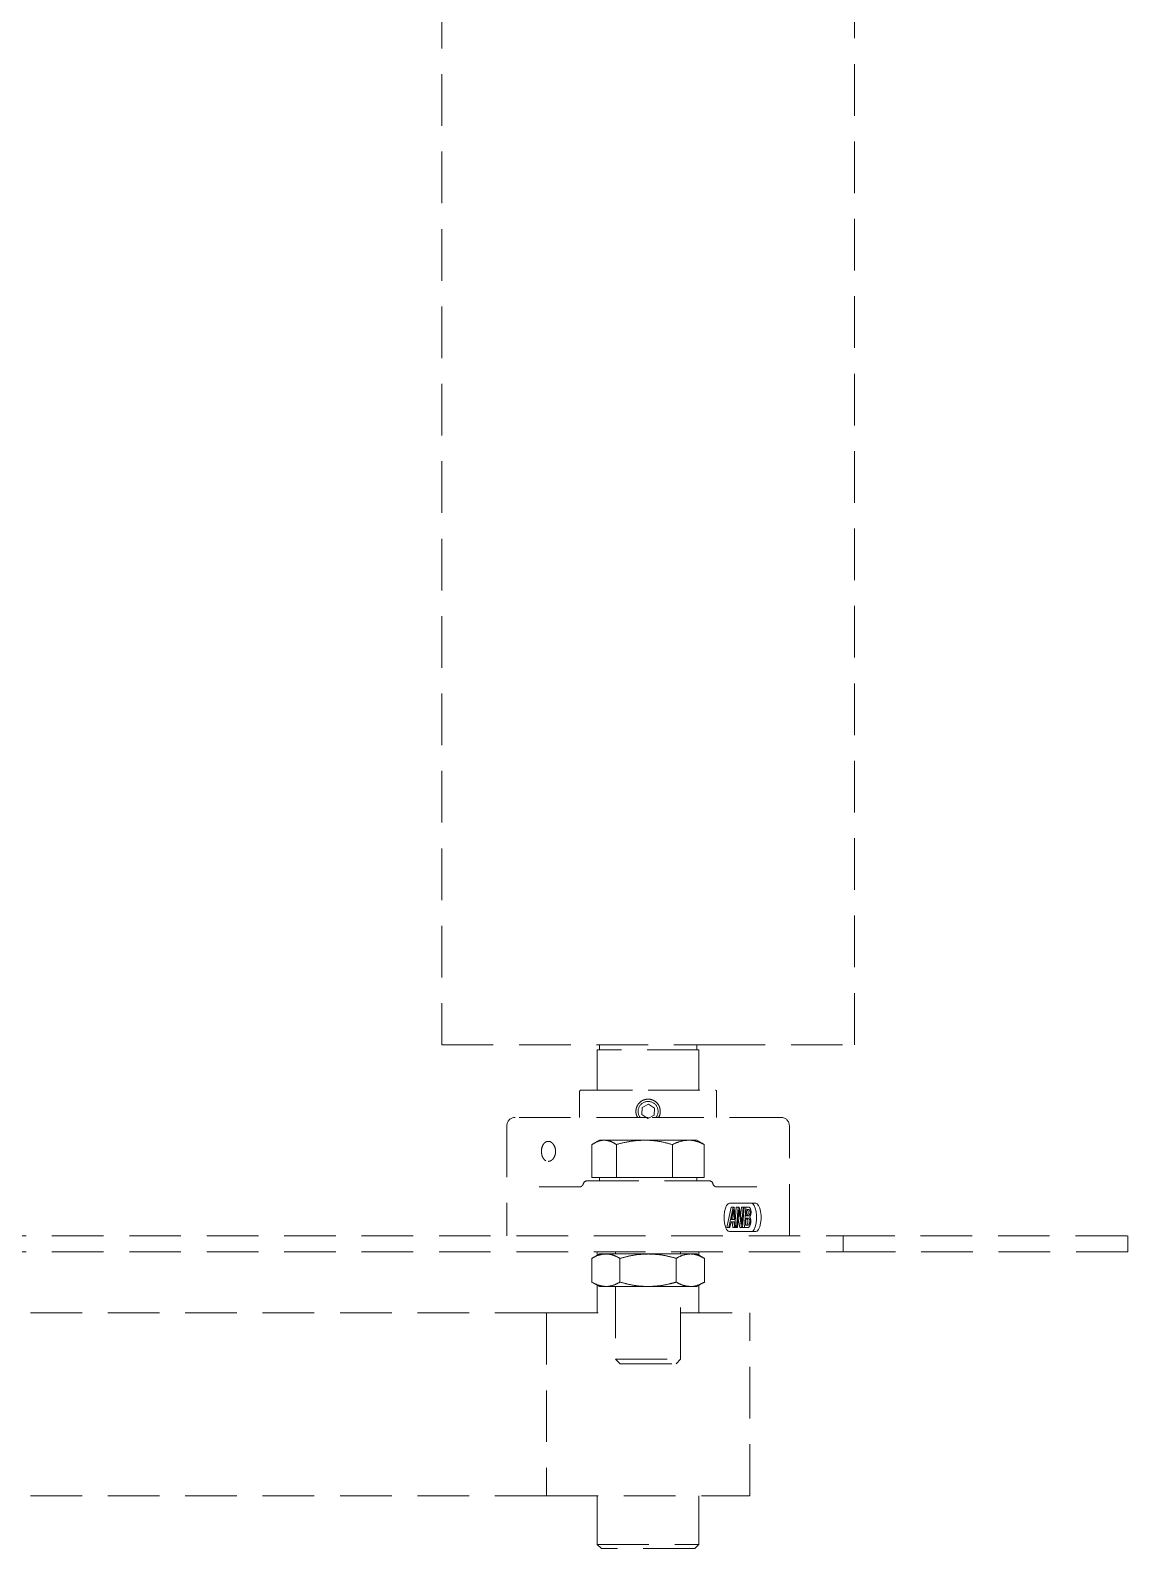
# Model space of a CAD drawing. Header units: millimetres. Extents: x 5227 to 261376, y 53707 to 123566.
# Drawn here: x 94772.3 to 95042.3, y 106796.5 to 107170.1 of the extents above; entities that cross this region are included whole.
import ezdxf

# ---------------------------------------------------------------- set-up
doc = ezdxf.new("R2010")
doc.units = ezdxf.units.MM
doc.linetypes.add('HIDDEN', pattern=[9.525, 6.35, -3.175])
doc.layers.get('0').update_dxf_attribs({"lineweight": 0})
doc.layers.add('PV_DIMENTION_SECOND_ROMANS', color=7, linetype='Continuous', lineweight=0)

# ---------------------------------------------------------------- blocks, each defined once
blk = doc.blocks.new('5251YJ5ET1M5TU')
at = {"color": 252, "linetype": 'HIDDEN', "lineweight": 0, "ltscale": 2}
for p, q in [((52246.59, 114403.35), (52246.59, 109897.35)), ((52348.19, 109897.35), (52348.19, 114403.35)), ((52246.59, 109897.35), (52313.51, 109897.35)), ((52285.44, 109897.22), (52285.44, 109896.18)), ((52309.34, 109896.18), (52309.34, 109897.22)), ((52313.51, 109897.35), (52348.19, 109897.35)), ((52284.89, 109896.05), (52284.89, 109886.15)), ((52285.53, 109896.05), (52284.89, 109896.05)), ((52309.89, 109896.05), (52285.53, 109896.05)), ((52309.89, 109886.15), (52309.89, 109896.05)), ((52280.54, 109885.85), (52280.54, 109879.45)), ((52314.24, 109879.45), (52314.24, 109885.85)), ((52295.92, 109881.88), (52297.46, 109882.68)), ((52298.92, 109881.75), (52297.46, 109882.68)), ((52297.86, 109883.91), (52297.51, 109883.95)), ((52295.92, 109881.88), (52295.85, 109880.15)), ((52295.85, 109880.15), (52297.31, 109879.22)), ((52298.85, 109880.02), (52297.31, 109879.22)), ((52297.38, 109879.45), (52297.39, 109879.45)), ((52298.92, 109881.75), (52298.85, 109880.02)), ((52262.64, 109877.45), (52262.64, 109850.35)), ((52332.14, 109850.35), (52332.14, 109877.45)), ((52283.57, 109864.65), (52283.57, 109872.78)), ((52285.39, 109873.85), (52284.07, 109873.09)), ((52286.57, 109873.85), (52285.39, 109873.85)), ((52296.49, 109873.85), (52286.57, 109873.85)), ((52289.58, 109864.65), (52289.58, 109872.78)), ((52307.3, 109873.85), (52296.49, 109873.85)), ((52303.4, 109864.65), (52303.4, 109872.78)), ((52309.39, 109873.85), (52307.3, 109873.85)), ((52310.7, 109873.09), (52309.39, 109873.85)), ((52311.2, 109872.78), (52310.69, 109873.1)), ((52311.2, 109864.65), (52311.2, 109872.78)), ((52286.57, 109864.65), (52283.57, 109864.65)), ((52285.39, 109864.65), (52285.39, 109863.85)), ((52289.58, 109864.65), (52286.57, 109864.65)), ((52296.49, 109864.65), (52289.58, 109864.65)), ((52303.4, 109864.65), (52296.49, 109864.65)), ((52307.3, 109864.65), (52303.4, 109864.65)), ((52311.2, 109864.65), (52307.3, 109864.65)), ((52309.39, 109863.85), (52309.39, 109864.65)), ((52280.45, 109862.35), (52270.62, 109862.35)), ((52280.5, 109862.34), (52280.45, 109862.35)), ((52281.4, 109863.04), (52281.41, 109863.02)), ((52313.36, 109863.02), (52313.37, 109863.04)), ((52314.32, 109862.35), (52314.28, 109862.34)), ((52324.16, 109862.35), (52314.32, 109862.35)), ((52317.83, 109857.35), (52316.76, 109852.35)), ((52317.22, 109852.35), (52318.3, 109857.35)), ((52317.43, 109858.35), (52323.87, 109858.35)), ((52317.83, 109857.35), (52318.3, 109857.35)), ((52318.3, 109857.35), (52318.6, 109857.35)), ((52318.6, 109857.35), (52318.91, 109852.35)), ((52319.09, 109857.35), (52318.81, 109853.87)), ((52319.09, 109857.35), (52319.55, 109857.35)), ((52319.16, 109852.35), (52319.55, 109857.35)), ((52319.55, 109857.35), (52319.82, 109857.35)), ((52319.82, 109857.35), (52320.13, 109855.48)), ((52320.33, 109857.35), (52320.16, 109855.29)), ((52320.79, 109857.35), (52320.33, 109857.35)), ((52320.56, 109854.42), (52320.79, 109857.35)), ((52321.04, 109857.35), (52320.64, 109852.35)), ((52320.79, 109857.35), (52321.04, 109857.35)), ((52321.04, 109857.35), (52321.46, 109857.35)), ((52321.07, 109852.35), (52321.46, 109857.35)), ((52321.46, 109857.35), (52322.07, 109857.35)), ((52321.67, 109856.78), (52321.55, 109855.21)), ((52322.09, 109856.78), (52321.67, 109856.78)), ((52317.22, 109852.35), (52316.76, 109852.35)), ((52317.5, 109852.35), (52317.22, 109852.35)), ((52317.81, 109853.79), (52317.5, 109852.35)), ((52318.57, 109853.79), (52317.81, 109853.79)), ((52318.23, 109855.79), (52317.91, 109854.31)), ((52317.91, 109854.31), (52318.54, 109854.31)), ((52318.08, 109854.31), (52318.04, 109854.92)), ((52318.11, 109853.79), (52318.2, 109852.35)), ((52318.66, 109852.35), (52318.2, 109852.35)), ((52318.54, 109854.31), (52318.47, 109855.56)), ((52318.66, 109852.35), (52318.57, 109853.79)), ((52318.91, 109852.35), (52318.66, 109852.35)), ((52319.16, 109852.35), (52318.91, 109852.35)), ((52319.4, 109852.35), (52319.16, 109852.35)), ((52319.64, 109855.4), (52319.4, 109852.35)), ((52319.58, 109854.55), (52319.93, 109852.35)), ((52320.39, 109852.35), (52319.93, 109855.24)), ((52320.39, 109852.35), (52319.93, 109852.35)), ((52320.64, 109852.35), (52320.39, 109852.35)), ((52321.07, 109852.35), (52320.64, 109852.35)), ((52322.01, 109852.35), (52321.07, 109852.35)), ((52321.5, 109854.65), (52321.36, 109852.92)), ((52321.36, 109852.92), (52321.81, 109852.92)), ((52322, 109854.65), (52321.5, 109854.65)), ((52321.55, 109855.21), (52321.95, 109855.21)), ((52322.05, 109852.95), (52321.59, 109852.95)), ((51922.09, 109850.35), (52345.39, 109850.35)), ((52323.87, 109851.35), (52317.43, 109851.35)), ((52345.39, 109846.35), (52345.39, 109850.35)), ((52345.39, 109850.35), (52415.39, 109850.35)), ((52415.39, 109850.35), (52415.39, 109846.35)), ((51922.09, 109846.35), (52345.39, 109846.35)), ((52285.39, 109845.85), (52283.53, 109844.78)), ((52283.53, 109844.78), (52283.53, 109838.92)), ((52284.89, 109846.35), (52284.89, 109845.56)), ((52286.99, 109845.85), (52285.39, 109845.85)), ((52297.39, 109845.85), (52286.99, 109845.85)), ((52289.39, 109846.35), (52289.39, 109845.85)), ((52290.46, 109844.78), (52290.46, 109838.92)), ((52307.78, 109845.85), (52297.39, 109845.85)), ((52304.31, 109844.78), (52304.31, 109838.92)), ((52305.39, 109845.85), (52305.39, 109846.35)), ((52309.39, 109845.85), (52307.78, 109845.85)), ((52311.24, 109844.78), (52309.39, 109845.85)), ((52309.89, 109845.56), (52309.89, 109846.35)), ((52311.24, 109844.78), (52311.24, 109838.92)), ((52415.39, 109846.35), (52345.39, 109846.35)), ((52283.53, 109838.92), (52285.39, 109837.85)), ((52284.89, 109838.14), (52284.89, 109831.35)), ((52285.39, 109837.85), (52286.99, 109837.85)), ((52297.39, 109837.85), (52286.99, 109837.85)), ((52289.39, 109837.85), (52289.39, 109819.95)), ((52297.39, 109837.85), (52307.78, 109837.85)), ((52305.39, 109819.95), (52305.39, 109837.85)), ((52307.78, 109837.85), (52309.39, 109837.85)), ((52309.39, 109837.85), (52311.24, 109838.92)), ((52309.89, 109831.35), (52309.89, 109838.14)), ((52272.39, 109831.35), (52057.46, 109831.35)), ((52272.39, 109831.35), (52272.39, 109786.35)), ((52272.39, 109831.35), (52289.39, 109831.35)), ((52305.39, 109831.35), (52322.39, 109831.35)), ((52322.39, 109786.35), (52322.39, 109831.35)), ((52289.39, 109819.95), (52290.49, 109818.85)), ((52289.39, 109819.95), (52305.39, 109819.95)), ((52290.49, 109818.85), (52304.29, 109818.85)), ((52304.29, 109818.85), (52305.39, 109819.95)), ((52272.39, 109786.35), (52057.46, 109786.35)), ((52272.39, 109786.35), (52322.39, 109786.35)), ((52284.89, 109786.35), (52284.89, 109774.35)), ((52309.89, 109774.35), (52309.89, 109786.35)), ((52284.89, 109774.35), (52285.89, 109773.35)), ((52284.89, 109774.35), (52309.89, 109774.35)), ((52308.89, 109773.35), (52309.89, 109774.35)), ((52308.89, 109773.35), (52285.89, 109773.35))]:
    blk.add_line(p, q, dxfattribs=at)
at = {"color": 252, "linetype": 'HIDDEN', "lineweight": 0, "ltscale": 2, "flags": 128}
for points in [[(52317.43, 109851.35), (52317.05, 109851.49), (52316.71, 109851.91), (52316.42, 109852.56), (52316.22, 109853.4), (52316.11, 109854.35), (52316.11, 109855.35), (52316.22, 109856.31), (52316.42, 109857.14), (52316.71, 109857.8), (52317.05, 109858.21), (52317.43, 109858.35)], [(52322.75, 109851.35), (52323.13, 109851.49), (52323.47, 109851.91), (52323.76, 109852.56), (52323.96, 109853.4), (52324.07, 109854.35), (52324.07, 109855.35), (52323.96, 109856.31), (52323.76, 109857.14), (52323.47, 109857.8), (52323.13, 109858.21), (52322.75, 109858.35)], [(52323.87, 109858.35), (52324.24, 109858.21), (52324.58, 109857.8), (52324.87, 109857.14), (52325.07, 109856.31), (52325.18, 109855.35), (52325.18, 109854.35), (52325.07, 109853.4), (52324.87, 109852.56), (52324.58, 109851.91), (52324.24, 109851.49), (52323.87, 109851.35)]]:
    blk.add_lwpolyline(points, dxfattribs=at)
at = {"color": 252, "linetype": 'HIDDEN', "lineweight": 0, "ltscale": 2}
for centre, radius, start, end in [((52285.31, 109897.22), 0.13, 0, 90), ((52309.47, 109897.22), 0.13, 90, 180), ((52285.31, 109896.18), 0.13, 270, 0), ((52309.47, 109896.18), 0.13, 180, 270), ((52280.84, 109885.85), 0.3, 90, 180), ((52313.94, 109885.85), 0.3, 0, 90), ((52297.39, 109880.95), 3, 105.4501, 210.6638), ((52297.39, 109880.95), 2.45, 87.5764, 218.5367), ((52297.39, 109880.95), 2.45, 321.6561, 87.5764), ((52264.64, 109877.45), 2, 90, 180), ((52297.39, 109880.95), 3, 329.3157, 1.6627), ((52330.14, 109877.45), 2, 0, 90), ((52282.39, 109862.85), 1, 90, 169.2445), ((52312.39, 109862.85), 1, 10.7555, 90)]:
    blk.add_arc(centre, radius, start, end, dxfattribs=at)
for points, knots in [([(52280.84, 109886.15), (52280.89, 109886.15), (52281, 109886.15), (52281.92, 109886.15), (52283.45, 109886.15), (52285.6, 109886.15), (52287.81, 109886.15), (52289.76, 109886.15), (52291.75, 109886.15), (52294.3, 109886.15), (52296.38, 109886.15), (52297.39, 109886.15)], [0, 0, 0, 0, 0.116497, 0.239972, 0.36858, 0.499917, 0.631255, 0.695631, 0.760028, 0.883503, 1, 1, 1, 1]), ([(52297.39, 109886.15), (52298.4, 109886.15), (52300.48, 109886.15), (52303.56, 109886.15), (52306.53, 109886.15), (52309.17, 109886.15), (52310.97, 109886.15), (52312.11, 109886.15), (52313.01, 109886.15), (52313.77, 109886.15), (52313.88, 109886.15), (52313.94, 109886.15)], [0, 0, 0, 0, 0.116497, 0.239972, 0.36858, 0.499917, 0.631255, 0.695631, 0.760028, 0.883503, 1, 1, 1, 1]), ([(52300.39, 109880.95), (52300.35, 109881.29), (52300.29, 109881.95), (52299.78, 109882.85), (52299.03, 109883.53), (52298.08, 109883.93), (52297.06, 109883.99), (52296.08, 109883.71), (52295.25, 109883.14), (52294.65, 109882.31), (52294.36, 109881.33), (52294.38, 109880.32), (52294.66, 109879.73), (52294.8, 109879.45)], [0, 0, 0, 0, 0.09102, 0.182006, 0.273902, 0.366416, 0.45795, 0.548459, 0.639446, 0.731687, 0.824045, 0.915144, 1, 1, 1, 1]), ([(52297.38, 109879.45), (52296.05, 109879.45), (52293.35, 109879.45), (52289.3, 109879.45), (52285.59, 109879.45), (52282.29, 109879.45), (52279.41, 109879.45), (52276.7, 109879.45), (52274.19, 109879.45), (52271.92, 109879.45), (52269.94, 109879.45), (52268.26, 109879.45), (52266.76, 109879.45), (52265.57, 109879.45), (52264.78, 109879.45), (52264.68, 109879.45), (52264.64, 109879.45)], [0, 0, 0, 0, 0.077637, 0.157672, 0.239953, 0.304285, 0.368608, 0.434309, 0.5, 0.565701, 0.631392, 0.695725, 0.760047, 0.842337, 0.922374, 1, 1, 1, 1]), ([(52330.14, 109879.45), (52330.09, 109879.45), (52329.99, 109879.45), (52329.21, 109879.45), (52328.02, 109879.45), (52326.52, 109879.45), (52324.83, 109879.45), (52322.85, 109879.45), (52320.59, 109879.45), (52318.07, 109879.45), (52315.36, 109879.45), (52312.48, 109879.45), (52309.18, 109879.45), (52305.48, 109879.45), (52301.42, 109879.45), (52298.72, 109879.45), (52297.39, 109879.45)], [0, 0, 0, 0, 0.077635, 0.157672, 0.239953, 0.304285, 0.368608, 0.434309, 0.5, 0.565701, 0.631392, 0.695725, 0.760048, 0.842337, 0.922367, 1, 1, 1, 1]), ([(52299.96, 109879.45), (52300.09, 109879.7), (52300.34, 109880.17), (52300.37, 109880.71), (52300.39, 109880.95)], [0, 0, 0, 0, 0.536646, 1, 1, 1, 1]), ([(52272.81, 109868.64), (52272.62, 109868.67), (52272.23, 109868.72), (52271.73, 109869.15), (52271.36, 109869.77), (52271.15, 109870.55), (52271.12, 109871.39), (52271.27, 109872.19), (52271.6, 109872.88), (52272.06, 109873.36), (52272.5, 109873.54), (52272.95, 109873.58), (52273.41, 109873.47), (52273.94, 109873.06), (52274.36, 109872.43), (52274.6, 109871.65), (52274.64, 109870.82), (52274.46, 109870.01), (52274.09, 109869.32), (52273.59, 109868.84), (52273.13, 109868.66), (52272.88, 109868.65), (52272.81, 109868.64)], [0, 0, 0, 0, 0.053595, 0.107186, 0.160861, 0.214592, 0.268232, 0.321775, 0.375368, 0.429079, 0.482792, 0.5, 0.553595, 0.607186, 0.660861, 0.714592, 0.768232, 0.821775, 0.875368, 0.929079, 0.982792, 1, 1, 1, 1]), ([(52283.57, 109872.78), (52283.94, 109873.01), (52284.7, 109873.47), (52285.71, 109873.8), (52286.34, 109873.84), (52286.57, 109873.85)], [0, 0, 0, 0, 0.382109, 0.767865, 1, 1, 1, 1]), ([(52286.57, 109873.85), (52286.97, 109873.82), (52287.77, 109873.74), (52288.78, 109873.29), (52289.37, 109872.91), (52289.58, 109872.78)], [0, 0, 0, 0, 0.391368, 0.788636, 1, 1, 1, 1]), ([(52289.58, 109872.78), (52290.7, 109873.08), (52292.97, 109873.68), (52295.31, 109873.8), (52296.49, 109873.85)], [0, 0, 0, 0, 0.495458, 1, 1, 1, 1]), ([(52296.49, 109873.85), (52296.65, 109873.85), (52297.89, 109873.84), (52300.23, 109873.61), (52302.34, 109873.06), (52303.4, 109872.78)], [0, 0, 0, 0, 0.070099, 0.530789, 1, 1, 1, 1]), ([(52303.4, 109872.78), (52304.03, 109873.08), (52305.31, 109873.68), (52306.63, 109873.8), (52307.3, 109873.85)], [0, 0, 0, 0, 0.495458, 1, 1, 1, 1]), ([(52307.3, 109873.85), (52307.39, 109873.85), (52308.09, 109873.84), (52309.41, 109873.61), (52310.6, 109873.06), (52311.2, 109872.78)], [0, 0, 0, 0, 0.070099, 0.530789, 1, 1, 1, 1]), ([(52282.39, 109863.85), (52282.44, 109863.85), (52282.54, 109863.85), (52283.37, 109863.85), (52284.75, 109863.85), (52286.7, 109863.85), (52288.71, 109863.85), (52290.47, 109863.85), (52292.28, 109863.85), (52294.59, 109863.85), (52297.39, 109863.85), (52300.19, 109863.85), (52302.98, 109863.85), (52305.67, 109863.85), (52308.07, 109863.85), (52309.7, 109863.85), (52310.73, 109863.85), (52311.55, 109863.85), (52312.24, 109863.85), (52312.34, 109863.85), (52312.39, 109863.85)], [0, 0, 0, 0, 0.058248, 0.119986, 0.18429, 0.249959, 0.315627, 0.347815, 0.380014, 0.441752, 0.5, 0.558248, 0.619986, 0.68429, 0.749959, 0.815627, 0.847815, 0.880014, 0.941752, 1, 1, 1, 1]), ([(52281.41, 109863.09), (52281.38, 109862.99), (52281.32, 109862.81), (52281.11, 109862.57), (52280.83, 109862.4), (52280.6, 109862.37), (52280.49, 109862.35)], [0, 0, 0, 0, 0.240216, 0.486421, 0.739389, 1, 1, 1, 1]), ([(52281.4, 109863.03), (52281.39, 109862.99), (52281.38, 109862.91), (52281.34, 109862.83), (52281.32, 109862.79)], [0, 0, 0, 0, 0.496944, 1, 1, 1, 1]), ([(52314.28, 109862.35), (52314.17, 109862.37), (52313.95, 109862.4), (52313.66, 109862.57), (52313.45, 109862.81), (52313.39, 109862.99), (52313.36, 109863.09)], [0, 0, 0, 0, 0.260611, 0.513579, 0.759784, 1, 1, 1, 1]), ([(52313.45, 109862.79), (52313.43, 109862.83), (52313.4, 109862.91), (52313.38, 109862.99), (52313.37, 109863.03)], [0, 0, 0, 0, 0.50305, 1, 1, 1, 1]), ([(52318.41, 109856.81), (52318.41, 109856.79), (52318.4, 109856.73), (52318.39, 109856.65), (52318.37, 109856.56), (52318.36, 109856.48), (52318.35, 109856.41), (52318.34, 109856.35), (52318.33, 109856.29), (52318.32, 109856.24), (52318.3, 109856.16), (52318.29, 109856.09), (52318.27, 109856.02), (52318.26, 109855.96), (52318.25, 109855.88), (52318.23, 109855.83), (52318.23, 109855.79)], [0, 0, 0, 0, 0.054943, 0.164834, 0.219777, 0.329666, 0.384609, 0.439552, 0.494494, 0.549437, 0.604379, 0.714266, 0.769208, 0.824151, 0.879093, 1, 1, 1, 1]), ([(52318.47, 109855.56), (52318.47, 109855.6), (52318.46, 109855.68), (52318.46, 109855.79), (52318.45, 109855.89), (52318.45, 109855.97), (52318.44, 109856.06), (52318.44, 109856.14), (52318.43, 109856.22), (52318.43, 109856.3), (52318.43, 109856.37), (52318.43, 109856.43), (52318.42, 109856.49), (52318.42, 109856.55), (52318.42, 109856.66), (52318.42, 109856.74), (52318.41, 109856.81)], [0, 0, 0, 0, 0.099594, 0.199189, 0.248986, 0.348581, 0.398378, 0.448175, 0.54777, 0.597567, 0.647364, 0.697161, 0.746958, 0.796756, 0.84756, 1, 1, 1, 1]), ([(52319.72, 109856.68), (52319.72, 109856.52), (52319.7, 109856.22), (52319.67, 109855.79), (52319.65, 109855.53), (52319.64, 109855.4)], [0, 0, 0, 0, 0.384961, 0.692393, 1, 1, 1, 1]), ([(52319.93, 109855.24), (52319.91, 109855.39), (52319.86, 109855.71), (52319.79, 109856.19), (52319.75, 109856.52), (52319.72, 109856.68)], [0, 0, 0, 0, 0.324834, 0.662217, 1, 1, 1, 1]), ([(52321.49, 109855.21), (52321.57, 109855.23), (52321.71, 109855.27), (52321.88, 109855.5), (52321.97, 109855.74), (52322.01, 109855.94), (52322.02, 109856.07), (52322.02, 109856.12)], [0, 0, 0, 0, 0.347878, 0.625456, 0.78878, 0.908922, 1, 1, 1, 1]), ([(52321.67, 109856.78), (52321.67, 109856.78), (52321.7, 109856.78), (52321.73, 109856.77), (52321.77, 109856.75), (52321.79, 109856.73), (52321.82, 109856.71), (52321.84, 109856.69), (52321.88, 109856.65), (52321.91, 109856.6), (52321.94, 109856.54), (52321.96, 109856.49), (52321.97, 109856.44), (52321.99, 109856.38), (52322, 109856.32), (52322.02, 109856.23), (52322.02, 109856.17), (52322.02, 109856.12)], [0, 0, 0, 0, 0.039848, 0.154228, 0.211383, 0.268542, 0.325705, 0.382871, 0.440042, 0.554645, 0.611831, 0.669022, 0.726221, 0.783431, 0.840656, 0.897909, 1, 1, 1, 1]), ([(52321.95, 109855.21), (52322.03, 109855.23), (52322.17, 109855.27), (52322.34, 109855.5), (52322.43, 109855.74), (52322.48, 109855.94), (52322.48, 109856.07), (52322.49, 109856.12)], [0, 0, 0, 0, 0.347878, 0.625456, 0.78878, 0.908922, 1, 1, 1, 1]), ([(52322.07, 109857.35), (52322.1, 109857.35), (52322.16, 109857.35), (52322.24, 109857.34), (52322.29, 109857.33), (52322.31, 109857.32)], [0, 0, 0, 0, 0.385083, 0.692098, 1, 1, 1, 1]), ([(52322.49, 109856.12), (52322.48, 109856.15), (52322.48, 109856.2), (52322.47, 109856.27), (52322.46, 109856.34), (52322.44, 109856.43), (52322.42, 109856.5), (52322.39, 109856.56), (52322.36, 109856.61), (52322.33, 109856.66), (52322.3, 109856.69), (52322.28, 109856.71), (52322.25, 109856.74), (52322.22, 109856.76), (52322.18, 109856.77), (52322.14, 109856.78), (52322.11, 109856.78), (52322.09, 109856.78)], [0, 0, 0, 0, 0.053497, 0.106836, 0.160112, 0.243957, 0.327723, 0.369511, 0.453216, 0.536895, 0.578674, 0.620452, 0.704076, 0.74585, 0.829444, 0.914545, 1, 1, 1, 1]), ([(52322.31, 109857.32), (52322.35, 109857.29), (52322.46, 109857.21), (52322.59, 109856.91), (52322.69, 109856.56), (52322.72, 109856.29), (52322.72, 109856.18), (52322.72, 109856.16)], [0, 0, 0, 0, 0.200372, 0.501468, 0.808492, 0.96837, 1, 1, 1, 1]), ([(52322.72, 109856.16), (52322.72, 109856.08), (52322.71, 109855.84), (52322.62, 109855.48), (52322.51, 109855.14), (52322.41, 109855.01), (52322.37, 109854.96)], [0, 0, 0, 0, 0.160219, 0.454509, 0.778367, 1, 1, 1, 1]), ([(52320.13, 109855.48), (52320.16, 109855.32), (52320.21, 109855.01), (52320.29, 109854.53), (52320.33, 109854.2), (52320.36, 109854.03)], [0, 0, 0, 0, 0.319795, 0.659841, 1, 1, 1, 1]), ([(52320.36, 109854.03), (52320.37, 109853.95), (52320.39, 109853.8), (52320.43, 109853.49), (52320.45, 109853.26), (52320.47, 109853.11)], [0, 0, 0, 0, 0.258306, 0.51659, 1, 1, 1, 1]), ([(52320.47, 109853.11), (52320.48, 109853.28), (52320.5, 109853.58), (52320.53, 109854.01), (52320.55, 109854.28), (52320.56, 109854.42)], [0, 0, 0, 0, 0.376575, 0.688232, 1, 1, 1, 1]), ([(52321.36, 109852.92), (52321.39, 109852.92), (52321.44, 109852.92), (52321.52, 109852.93), (52321.57, 109852.94), (52321.59, 109852.95)], [0, 0, 0, 0, 0.35329, 0.676127, 1, 1, 1, 1]), ([(52321.96, 109853.93), (52321.96, 109853.98), (52321.95, 109854.1), (52321.91, 109854.29), (52321.82, 109854.48), (52321.69, 109854.62), (52321.59, 109854.64), (52321.54, 109854.65)], [0, 0, 0, 0, 0.110158, 0.247528, 0.44464, 0.727078, 1, 1, 1, 1]), ([(52321.59, 109852.95), (52321.6, 109852.96), (52321.64, 109852.98), (52321.68, 109853.02), (52321.72, 109853.08), (52321.76, 109853.14), (52321.79, 109853.21), (52321.83, 109853.3), (52321.86, 109853.38), (52321.89, 109853.48), (52321.91, 109853.58), (52321.93, 109853.65), (52321.95, 109853.77), (52321.95, 109853.86), (52321.96, 109853.93)], [0, 0, 0, 0, 0.069719, 0.192371, 0.253501, 0.314627, 0.437053, 0.498172, 0.55929, 0.681711, 0.742837, 0.803972, 0.865123, 1, 1, 1, 1]), ([(52321.81, 109852.92), (52321.84, 109852.92), (52321.9, 109852.92), (52321.98, 109852.93), (52322.03, 109852.94), (52322.05, 109852.95)], [0, 0, 0, 0, 0.394435, 0.696732, 1, 1, 1, 1]), ([(52322.42, 109853.93), (52322.42, 109853.98), (52322.41, 109854.1), (52322.37, 109854.29), (52322.28, 109854.48), (52322.15, 109854.62), (52322.05, 109854.64), (52322, 109854.65)], [0, 0, 0, 0, 0.110158, 0.247528, 0.44464, 0.727078, 1, 1, 1, 1]), ([(52322.68, 109853.93), (52322.67, 109853.85), (52322.66, 109853.62), (52322.56, 109853.18), (52322.39, 109852.73), (52322.18, 109852.41), (52322.05, 109852.37), (52322.01, 109852.35)], [0, 0, 0, 0, 0.093436, 0.276751, 0.597142, 0.852965, 1, 1, 1, 1]), ([(52322.05, 109852.95), (52322.06, 109852.96), (52322.1, 109852.98), (52322.14, 109853.02), (52322.18, 109853.08), (52322.22, 109853.14), (52322.26, 109853.21), (52322.29, 109853.3), (52322.32, 109853.38), (52322.35, 109853.48), (52322.37, 109853.58), (52322.39, 109853.65), (52322.41, 109853.77), (52322.42, 109853.86), (52322.42, 109853.93)], [0, 0, 0, 0, 0.069719, 0.192371, 0.253501, 0.314627, 0.437053, 0.498172, 0.55929, 0.681711, 0.742837, 0.803972, 0.865123, 1, 1, 1, 1]), ([(52322.37, 109854.96), (52322.41, 109854.91), (52322.5, 109854.8), (52322.59, 109854.51), (52322.66, 109854.21), (52322.67, 109854.02), (52322.68, 109853.93)], [0, 0, 0, 0, 0.2245, 0.582962, 0.81696, 1, 1, 1, 1]), ([(52283.53, 109844.78), (52284.09, 109845.08), (52285.23, 109845.68), (52286.4, 109845.8), (52286.99, 109845.85)], [0, 0, 0, 0, 0.495458, 1, 1, 1, 1]), ([(52286.99, 109845.85), (52287.08, 109845.85), (52287.7, 109845.84), (52288.87, 109845.61), (52289.93, 109845.06), (52290.46, 109844.78)], [0, 0, 0, 0, 0.070099, 0.530789, 1, 1, 1, 1]), ([(52297.39, 109845.85), (52296.76, 109845.83), (52295.28, 109845.79), (52292.95, 109845.44), (52291.29, 109845), (52290.46, 109844.78)], [0, 0, 0, 0, 0.268407, 0.632373, 1, 1, 1, 1]), ([(52304.31, 109844.78), (52303.73, 109844.94), (52302.32, 109845.32), (52300, 109845.75), (52298.26, 109845.82), (52297.39, 109845.85)], [0, 0, 0, 0, 0.257243, 0.62638, 1, 1, 1, 1]), ([(52304.31, 109844.78), (52304.88, 109845.08), (52306.01, 109845.68), (52307.19, 109845.8), (52307.78, 109845.85)], [0, 0, 0, 0, 0.495458, 1, 1, 1, 1]), ([(52307.78, 109845.85), (52307.86, 109845.85), (52308.48, 109845.84), (52309.66, 109845.61), (52310.71, 109845.06), (52311.24, 109844.78)], [0, 0, 0, 0, 0.070099, 0.530789, 1, 1, 1, 1]), ([(52283.53, 109838.92), (52284.09, 109838.62), (52285.23, 109838.02), (52286.4, 109837.91), (52286.99, 109837.85)], [0, 0, 0, 0, 0.495458, 1, 1, 1, 1]), ([(52286.99, 109837.85), (52287.08, 109837.85), (52287.7, 109837.86), (52288.87, 109838.1), (52289.93, 109838.65), (52290.46, 109838.92)], [0, 0, 0, 0, 0.070099, 0.530789, 1, 1, 1, 1]), ([(52297.39, 109837.85), (52296.76, 109837.87), (52295.28, 109837.91), (52292.95, 109838.26), (52291.29, 109838.7), (52290.46, 109838.92)], [0, 0, 0, 0, 0.268407, 0.632373, 1, 1, 1, 1]), ([(52304.31, 109838.92), (52303.73, 109838.77), (52302.32, 109838.38), (52300, 109837.95), (52298.26, 109837.88), (52297.39, 109837.85)], [0, 0, 0, 0, 0.257243, 0.62638, 1, 1, 1, 1]), ([(52304.31, 109838.92), (52304.88, 109838.62), (52306.01, 109838.02), (52307.19, 109837.91), (52307.78, 109837.85)], [0, 0, 0, 0, 0.495458, 1, 1, 1, 1]), ([(52307.78, 109837.85), (52307.86, 109837.85), (52308.48, 109837.86), (52309.66, 109838.1), (52310.71, 109838.65), (52311.24, 109838.92)], [0, 0, 0, 0, 0.070099, 0.530789, 1, 1, 1, 1])]:
    blk.add_open_spline(points, degree=3, knots=knots, dxfattribs=at)

msp = doc.modelspace()

# ---------------------------------------------------------------- block references
at = {"layer": 'PV_DIMENTION_SECOND_ROMANS'}
msp.add_blockref('5251YJ5ET1M5TU', (42626.96, -2976.82), dxfattribs=at)

doc.saveas('drawing.dxf')
